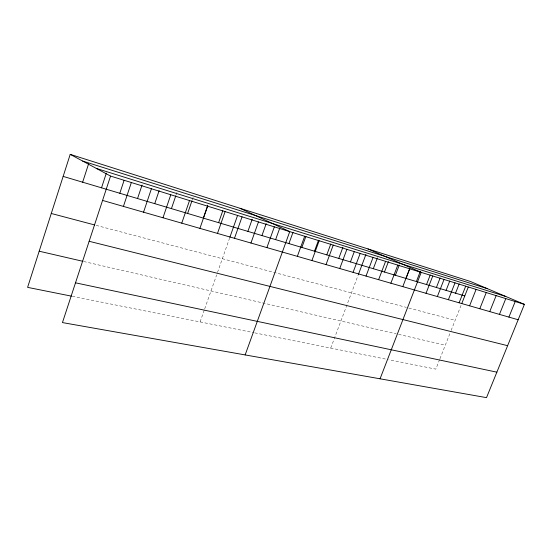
<?xml version="1.0" encoding="UTF-8"?>
<svg xmlns="http://www.w3.org/2000/svg" width="552" height="552" viewBox="0 0 552 552"><rect width="100%" height="100%" fill="white"/><g stroke="black" fill="none" stroke-linecap="round" stroke-linejoin="round"><path stroke-width="0.41" stroke-dasharray="2.76 2.07" d="M176.04 195.049L177.13 191.855M192.206 200.079L193.283 196.933M200.107 321.913L204.392 309.727M204.675 308.913L216.653 274.882M217.502 272.46L229.563 238.188M330.731 348.077L358.096 275.275M439.62 359.566L435.838 369.129L388.767 359.697M439.93 358.766L450.218 332.759M451.143 330.42L461.161 305.083M72.277 296.314L253.92 332.69M254.769 332.863L386.379 359.221M83.711 261.503L396.191 333.808M398.565 334.36L445.305 345.172M96.179 225.354L406.396 307.395M408.749 308.016L455.145 320.291"/><path stroke-width="0.83" d="M70.214 154.353L110.552 176.081L62.452 322.582L486.512 397.647L524.4 304.373L470.49 281.499L70.214 154.353L27.6 287.364L71.436 296.141M82.648 182.201L88.63 163.744M101.527 187.818L106.357 173.066M119.819 193.262L124.083 180.366M123.42 206.4L131.348 182.533M137.545 198.541L142.05 185.058M143.548 212.182L151.414 188.749M154.739 203.653L159.121 190.675M162.978 217.764L170.789 194.759M171.424 208.621L175.771 195.843M181.76 223.153L189.508 200.562M187.618 213.445L191.937 200.859M203.343 218.123L207.807 205.22M199.921 228.369L207.607 206.172M218.62 222.67L222.78 210.754M217.481 233.413L225.112 211.595M229.839 237.394L237.601 215.349M234.483 238.298L242.052 216.846M247.903 231.385L252.188 219.316M250.946 243.025L258.453 221.932M261.952 235.566L266.202 223.67M266.899 247.606L274.344 226.858M275.614 239.63L279.836 227.907M245.157 354.922L289.745 231.633L240.079 208.304M288.917 243.591L293.002 232.309M297.355 256.349L304.676 236.263M301.868 247.448L305.925 236.318M314.488 251.201L318.518 240.223M311.908 260.53L319.166 240.755M326.784 254.858L330.779 244.032M326.032 264.587L333.235 245.116M338.769 258.426L342.923 247.234M339.749 268.52L346.891 249.345M350.451 261.903L354.287 251.65M353.073 272.35L360.159 253.458M358.386 274.51L365.948 254.389M366.024 276.069L373.048 257.453M373.304 268.707L377.375 257.943M378.617 279.685L385.586 261.344M384.475 272.032L388.408 261.676M390.871 283.204L397.778 265.119M395.37 275.275L399.275 265.05M402.787 286.626L409.639 268.796M406.003 278.436L409.881 268.341M416.387 281.527L420.238 271.556M380.059 378.803L421.19 272.377L367.998 248.938M426.517 284.542L430.236 274.979M426.027 293.298L432.768 275.965M436.418 287.488L440.103 278.042M437.356 296.548L444.036 279.464M446.092 290.373L449.749 281.03M448.383 299.715L455.007 282.865M455.545 293.181L459.174 283.956M459.126 302.806L465.695 286.177M461.762 303.559L468.268 287.109M469.593 305.808L476.107 289.4M479.798 308.74L486.257 292.546M489.748 311.597L496.151 295.617M499.45 314.385L505.798 298.604M508.916 317.096L515.216 301.523M75.507 282.824L496.862 372.172M39.185 251.201L82.869 261.31M89.141 241.293L507.619 345.69M51.274 213.479L94.578 224.933M102.562 200.417L518.155 319.753M63.156 176.398L464.777 295.934M110.552 176.081L524.4 304.373M96.31 168.408L505.798 296.479M82.627 161.039L487.485 288.71"/></g></svg>
